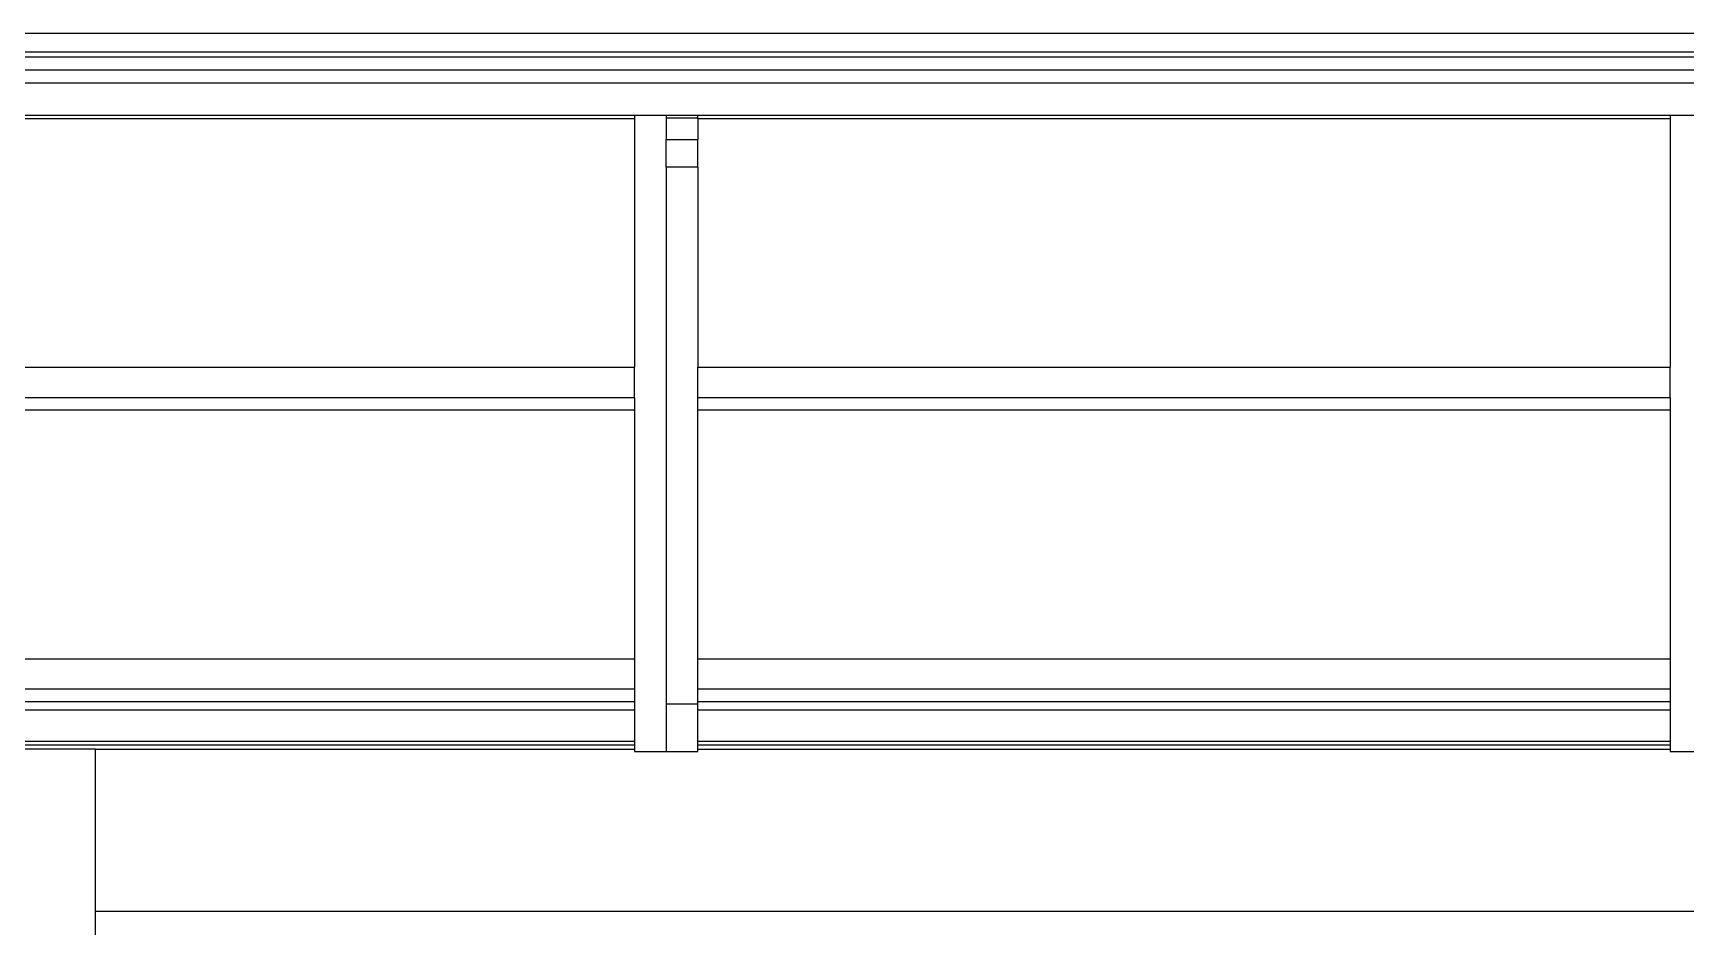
# Model space of a CAD drawing. Header units: metres. Extents: x -16.9 to 18.7, y -3.2 to 1.
# Drawn here: x -11.645 to -8.992, y -0.434 to 1.002 of the extents above; entities that cross this region are included whole.
import ezdxf

# ---------------------------------------------------------------- set-up
doc = ezdxf.new("R2010")
doc.units = ezdxf.units.M
doc.layers.add('SectionCutEdges', color=7, linetype='Continuous')

msp = doc.modelspace()

# ---------------------------------------------------------------- linework, layer by layer
for p, q in [((-15.9899, 1.0019), (4.6901, 1.0019)), ((-15.9899, 0.9719), (4.6901, 0.9719)), ((-10.6796, 0.8641), (-12.2404, 0.8641)), ((-10.6796, 0.8692), (-10.6796, 0.8641)), ((-10.6796, 0.8641), (-10.6796, 0.4652)), ((-10.6288, 0.8692), (-10.6288, 0.8653)), ((-10.578, 0.8653), (-10.578, 0.8692)), ((-9.0173, 0.8641), (-10.578, 0.8641)), ((-9.0173, 0.8692), (-9.0173, 0.8641)), ((-9.0173, 0.8641), (-9.0173, 0.4652)), ((-10.6288, 0.7863), (-10.6288, -0.076)), ((-10.578, 0.7863), (-10.578, 0.4652)), ((-12.2404, 0.4652), (-10.6796, 0.4652)), ((-10.6796, 0.4162), (-10.6796, 0.4652)), ((-10.578, 0.4652), (-9.0173, 0.4652)), ((-10.578, 0.4162), (-10.578, 0.4652)), ((-9.0173, 0.4162), (-9.0173, 0.4652)), ((-10.6796, 0.4162), (-12.2404, 0.4162)), ((-10.6796, 0.4162), (-10.6796, 0.396)), ((-9.0173, 0.4162), (-10.578, 0.4162)), ((-10.578, 0.396), (-10.578, 0.4162)), ((-9.0173, 0.4162), (-9.0173, 0.396)), ((-10.6796, 0.396), (-12.2404, 0.396)), ((-10.6796, 0.396), (-10.6796, -0.0029)), ((-9.0173, 0.396), (-10.578, 0.396)), ((-10.578, -0.0029), (-10.578, 0.396)), ((-9.0173, 0.396), (-9.0173, -0.0029)), ((-12.2404, -0.0029), (-10.6796, -0.0029)), ((-10.6796, -0.0029), (-10.6796, -0.0519)), ((-10.578, -0.0029), (-9.0173, -0.0029)), ((-10.578, -0.0519), (-10.578, -0.0029)), ((-9.0173, -0.0029), (-9.0173, -0.0519)), ((-10.6796, -0.0519), (-12.2404, -0.0519)), ((-10.6796, -0.0519), (-10.6796, -0.0721)), ((-9.0173, -0.0519), (-10.578, -0.0519)), ((-10.578, -0.0721), (-10.578, -0.0519)), ((-9.0173, -0.0519), (-9.0173, -0.0721)), ((-10.6796, -0.0721), (-12.2404, -0.0721)), ((-10.6796, -0.0721), (-10.6796, -0.0853)), ((-9.0173, -0.0721), (-10.578, -0.0721)), ((-10.578, -0.076), (-10.578, -0.0721)), ((-9.0173, -0.0721), (-9.0173, -0.0853)), ((-10.6796, -0.0853), (-12.2404, -0.0853)), ((-10.6796, -0.0853), (-10.6796, -0.1359)), ((-9.0173, -0.0853), (-10.578, -0.0853)), ((-9.0173, -0.0853), (-9.0173, -0.1359)), ((-10.6796, -0.1359), (-12.2404, -0.1359)), ((-10.6796, -0.142), (-12.2404, -0.142)), ((-11.5449, -0.1483), (-11.7449, -0.1483)), ((-11.5449, -0.4083), (-11.5449, -0.1483)), ((-11.5449, -0.1483), (-10.6796, -0.1483)), ((-10.6796, -0.1359), (-10.6796, -0.142)), ((-10.6796, -0.142), (-10.6796, -0.1483)), ((-10.6796, -0.1483), (-10.6796, -0.1522)), ((-10.6796, -0.1522), (-10.6288, -0.1522)), ((-9.0173, -0.1359), (-10.578, -0.1359)), ((-9.0173, -0.142), (-10.578, -0.142)), ((-10.578, -0.1483), (-9.0173, -0.1483)), ((-9.0173, -0.1359), (-9.0173, -0.142)), ((-9.0173, -0.142), (-9.0173, -0.1483)), ((-9.0173, -0.1483), (-9.0173, -0.1522)), ((-9.0173, -0.1522), (-8.9665, -0.1522)), ((-11.5449, -0.4591), (-11.5449, -0.4083)), ((-11.5449, -0.4083), (-8.8949, -0.4083))]:
    msp.add_line(p, q)
at = {"layer": 'SectionCutEdges'}
for p, q in [((4.6901, 0.9634), (-15.9899, 0.9634)), ((-15.9899, 0.9427), (4.6901, 0.9427)), ((-15.9899, 0.9219), (4.6901, 0.9219)), ((-10.6796, 0.8692), (-12.2404, 0.8692)), ((-10.6288, 0.8692), (-10.6796, 0.8692)), ((-10.578, 0.8692), (-10.6288, 0.8692)), ((-10.578, 0.8653), (-10.6288, 0.8653)), ((-10.6288, 0.8653), (-10.6288, 0.8311)), ((-9.0173, 0.8692), (-10.578, 0.8692)), ((-10.578, 0.8641), (-10.578, 0.8653)), ((-10.578, 0.8641), (-10.578, 0.8311)), ((-8.9665, 0.8692), (-9.0173, 0.8692)), ((-10.6288, 0.8311), (-10.578, 0.8311)), ((-10.6288, 0.7863), (-10.6288, 0.8311)), ((-10.578, 0.7863), (-10.578, 0.8311)), ((-10.578, 0.7863), (-10.6288, 0.7863)), ((-10.578, -0.076), (-10.6288, -0.076)), ((-10.6288, -0.076), (-10.6288, -0.1522)), ((-10.578, -0.0853), (-10.578, -0.076)), ((-10.578, -0.1359), (-10.578, -0.0853)), ((-10.6288, -0.1522), (-10.578, -0.1522)), ((-10.578, -0.142), (-10.578, -0.1359)), ((-10.578, -0.1483), (-10.578, -0.142)), ((-10.578, -0.1522), (-10.578, -0.1483))]:
    msp.add_line(p, q, dxfattribs=at)

doc.saveas('drawing.dxf')
